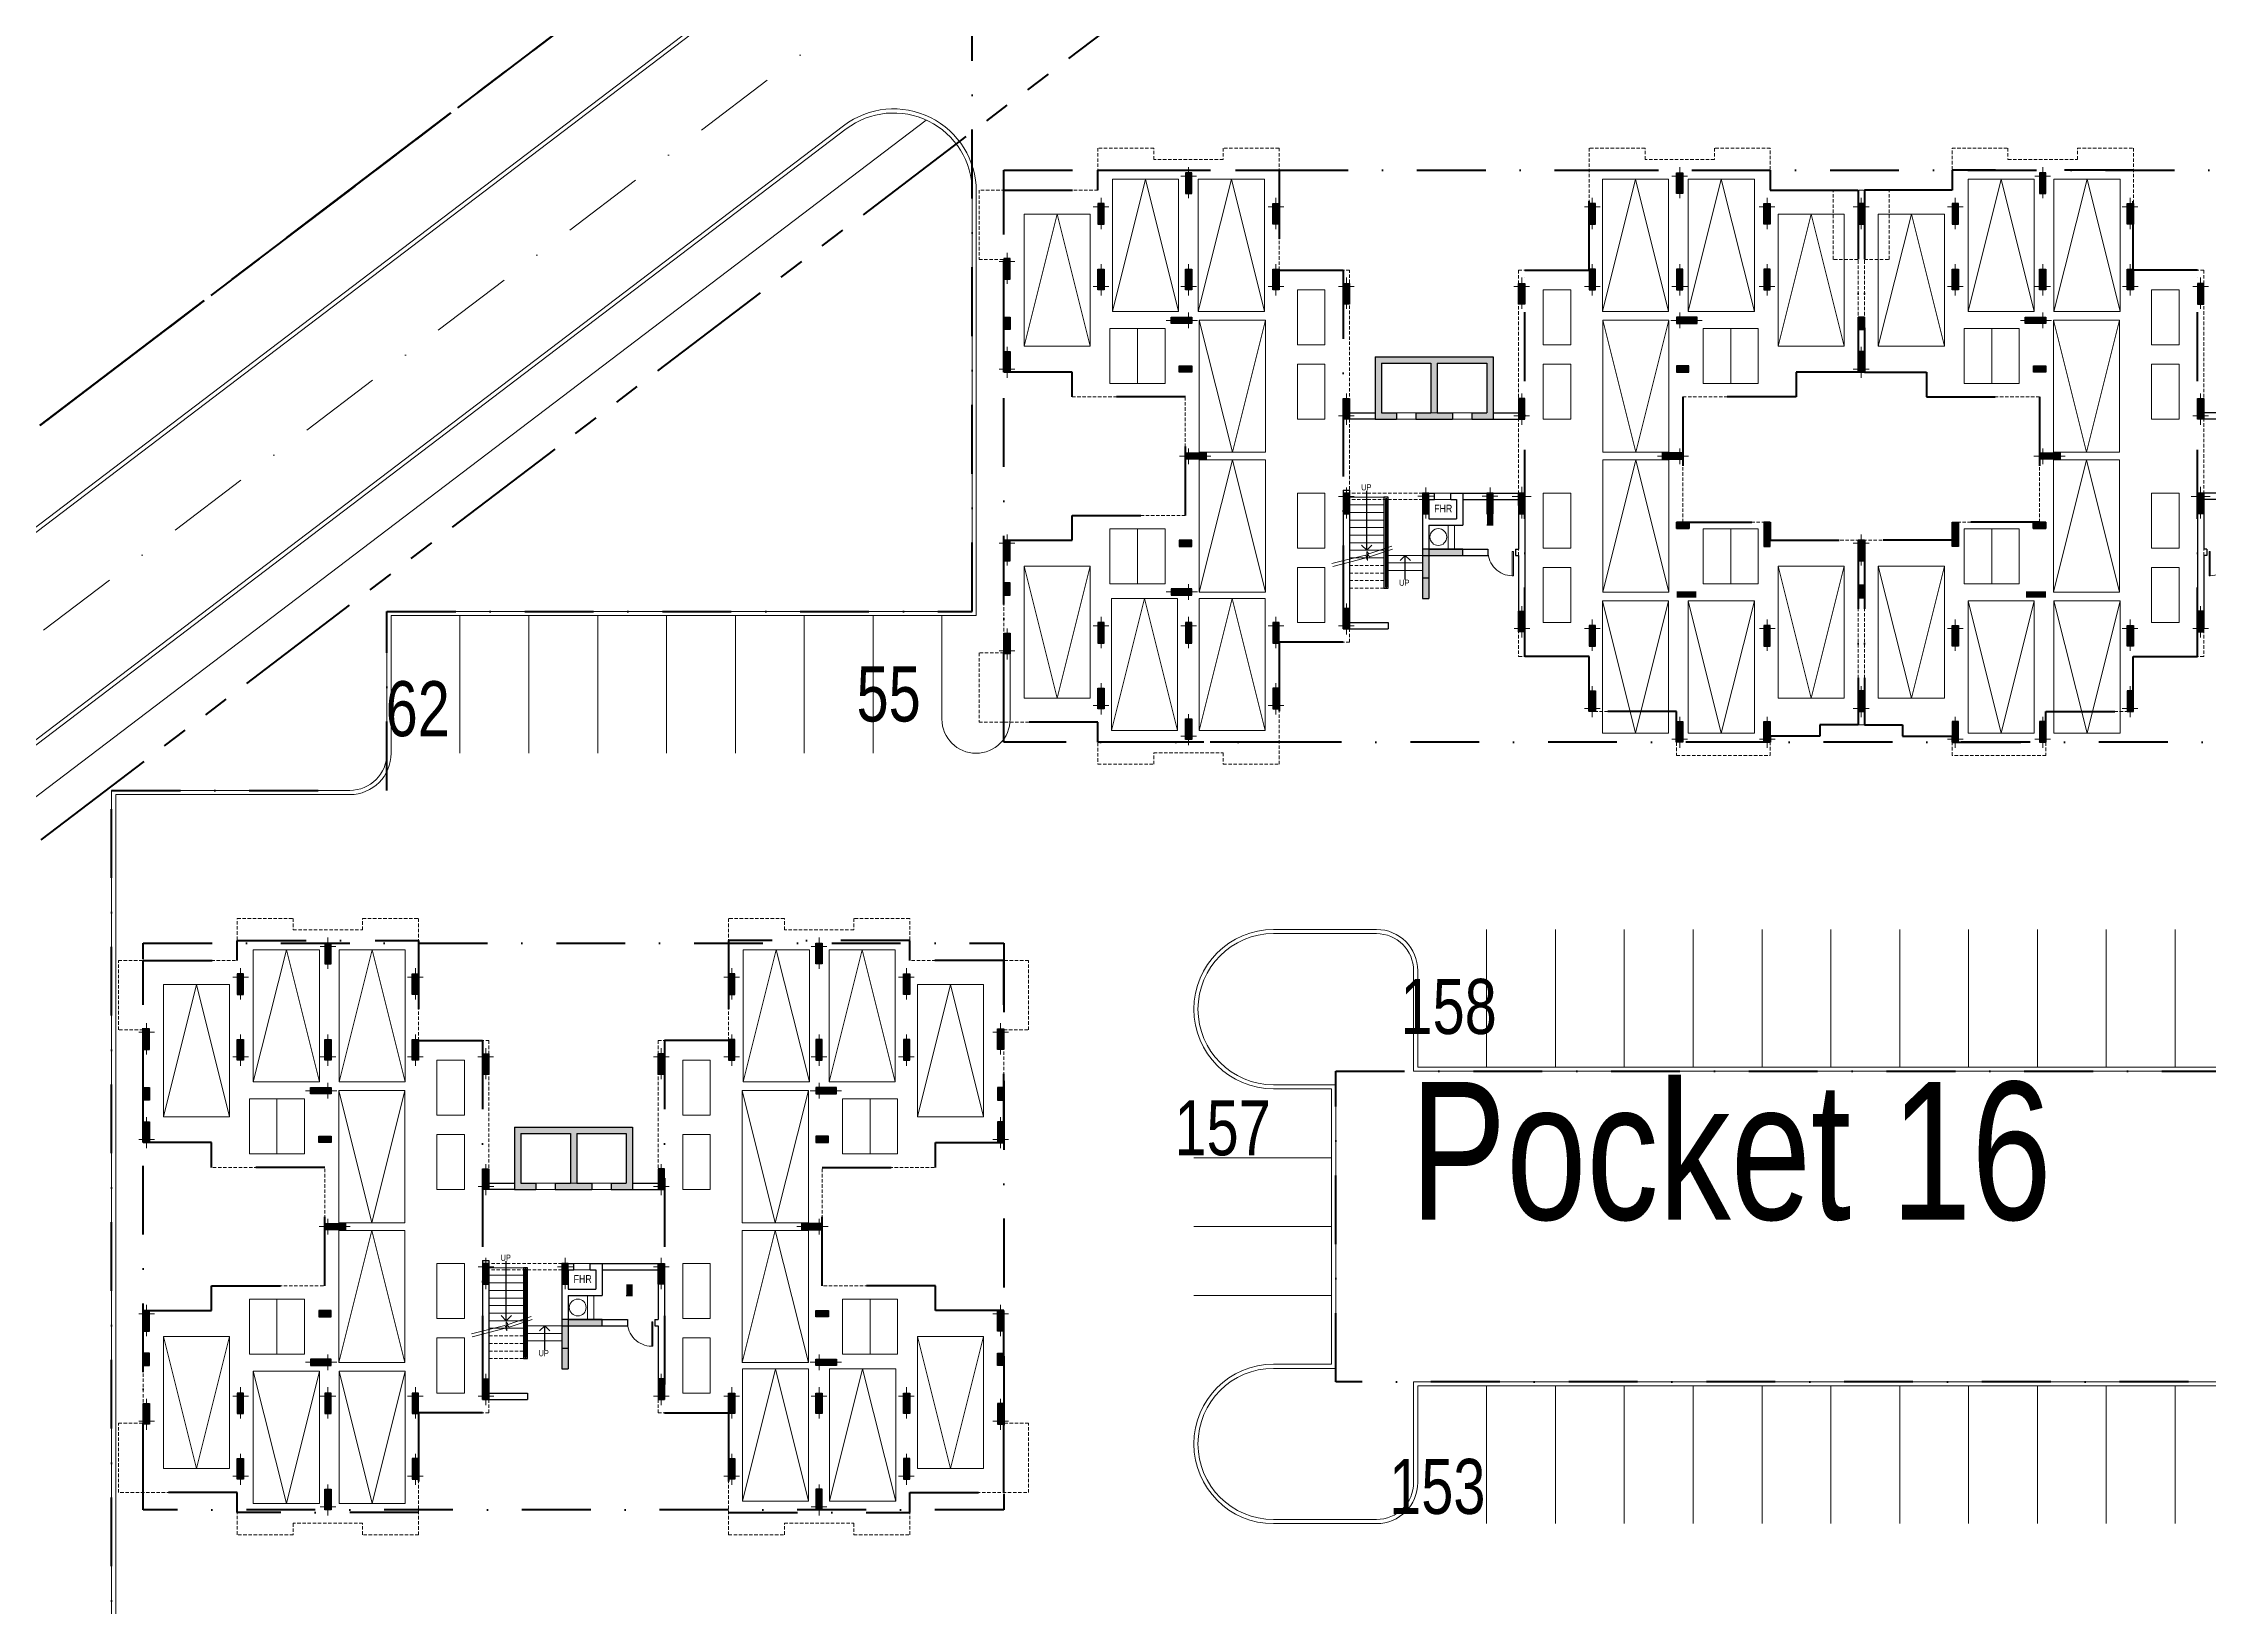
# Model space of a CAD drawing. Header units: inches. Extents: x 5542223 to 12533222, y 497239 to 5189502.
# Drawn here: x 6603708 to 6682330, y 2099751 to 2156532 of the extents above; entities that cross this region are included whole.
import ezdxf

# ---------------------------------------------------------------- set-up
doc = ezdxf.new("R2010")
doc.units = ezdxf.units.IN
doc.header["$MEASUREMENT"] = 0
for name, pattern in [('CENTER2', [1.125, 0.75, -0.125, 0.125, -0.125]), ('DASHDOT', [1, 0.5, -0.25, 0, -0.25]), ('HIDDEN', [0.375, 0.25, -0.125]), ('PHANTOM2', [1.25, 0.625, -0.125, 0.125, -0.125, 0.125, -0.125])]:
    doc.linetypes.add(name, pattern=pattern)
doc.layers.get('0').update_dxf_attribs({"color": 1})
for name, color, linetype, lineweight in [('aa-total', 7, 'Continuous', 30), ('Area_parking', 7, 'DASHDOT', 40), ('C_grid', 7, 'CENTER2', 13), ('col', 7, 'Continuous', 30), ('col-fill', 7, 'Continuous', 9), ('DOOR', 7, 'Continuous', 9), ('hatch', 8, 'Continuous', 9), ('new site profile', 7, 'CENTER2', 60), ('parking', 7, 'Continuous', 13), ('PARKING NO TXT', 7, 'Continuous', 9), ('Parking_Text', 7, 'Continuous', 18), ('PAVEMENT', 7, 'Continuous', 15), ('PROJECTION', 7, 'HIDDEN', 18), ('Road', 7, 'Continuous', 15), ('Road_center', 7, 'DASHDOT', 13), ('Road_CStone', 8, 'Continuous', 15), ('ROW', 7, 'PHANTOM2', 40), ('S_Parkingbays', 7, 'Continuous', 13), ('STAIR', 253, 'Continuous', 5), ('WALL', 7, 'Continuous', 30)]:
    doc.layers.add(name, color=color, linetype=linetype, lineweight=lineweight)
doc.styles.add('NITIN', font='ARIALN.TTF', dxfattribs={"width": 0.75})
doc.styles.add('Parking_txt', font='arial.ttf', dxfattribs={"width": 0.75})

# ---------------------------------------------------------------- blocks, each defined once
blk = doc.blocks.new('col')
at = {"layer": 'col', "linetype": 'Continuous', "ltscale": 10}
blk.add_hatch(color=256, dxfattribs=at).paths.add_polyline_path([(-115, -115), (115, -115), (115, 635), (-115, 635)])
at = {"layer": 'C_grid', "linetype": 'Continuous', "ltscale": 10}
for p, q in [((0, 810), (0, -323)), ((282, 0), (-287, 0))]:
    blk.add_line(p, q, dxfattribs=at)
at = {"layer": 'col', "linetype": 'Continuous', "ltscale": 10}
blk.add_lwpolyline([(-115, -115), (115, -115), (115, 635), (-115, 635)], close=True, dxfattribs=at)
blk = doc.blocks.new('DOOR_LEFT')
at = {"layer": 'DOOR'}
for p, q in [((-0.461, 0), (-0.461, 0.883)), ((-0.422, 0.883), (-0.461, 0.883)), ((-0.422, 0), (-0.422, 0.883)), ((-0.461, 0), (-0.422, 0))]:
    blk.add_line(p, q, dxfattribs=at)
blk.add_arc((-0.422, 0), 0.883, 360, 90, dxfattribs=at)
blk = doc.blocks.new('Res_C')
at = {"layer": 'col', "linetype": 'Continuous', "ltscale": 10}
for points in [[(-15392, 989), (-15622, 989), (-15622, 1439), (-15392, 1439)], [(15392, 1439), (15622, 1439), (15622, 989), (15392, 989)], [(-9252, -556), (-9252, -326), (-8802, -326), (-8802, -556)], [(9252, -556), (9252, -326), (8802, -326), (8802, -556)], [(-8802, -6656), (-8802, -6886), (-9252, -6886), (-9252, -6656)], [(8802, -6656), (8802, -6886), (9252, -6886), (9252, -6656)], [(-15392, -8651), (-15622, -8651), (-15622, -8201), (-15392, -8201)], [(15392, -8201), (15622, -8201), (15622, -8651), (15392, -8651)]]:
    blk.add_hatch(color=256, dxfattribs=at).paths.add_polyline_path(points)
at = {"layer": 'col', "linetype": 'Continuous'}
blk.add_hatch(color=256, dxfattribs=at).paths.add_polyline_path([(-420, -6980), (-420, -7210), (1040, -7210), (1040, -6980)])
at = {"layer": 'col-fill', "ltscale": 5}
h = blk.add_hatch(color=256, dxfattribs=at)
h.paths.add_polyline_path([(2145, -2260), (1365, -2260), (1365, -2030), (1915, -2030), (1915, -230), (115, -230), (115, -2030), (-115, -2030), (-115, -230), (-1915, -230), (-1915, -2030), (-1365, -2030), (-1365, -2260), (-2145, -2260), (-2145, 0), (2145, 0)])
h.paths.add_polyline_path([(665, -2260), (-665, -2260), (-665, -2030), (665, -2030)], flags=17)
blk.add_hatch(color=256, dxfattribs=at).paths.add_polyline_path([(2145, -6105), (1915, -6105), (1915, -5700), (2145, -5700)])
h = blk.add_hatch(color=256, dxfattribs=at)
h.paths.add_polyline_path([(-190, -8776), (-420, -8776), (-420, -8026), (-190, -8026)])
h.paths.add_polyline_path([(-190, -8026), (-420, -8026), (-420, -7210), (-190, -7210)])
at = {"color": 0, "linetype": 'ByBlock', "lineweight": -2}
for p, q in [((-2445, -7026), (-2632, -6839)), ((-2257, -6839), (-2445, -7026)), ((-1047, -7212), (-1234, -7399)), ((-859, -7399), (-1047, -7212))]:
    blk.add_line(p, q, dxfattribs=at)
at = {"ltscale": 10}
blk.add_line((-1047, -8083), (-1047, -7212), dxfattribs=at)
blk.add_lwpolyline([(-2445, -7026), (-2445, -4864)], dxfattribs=at)
for points in [[(-1670, -5101), (-1820, -5101), (-1820, -8401), (-1670, -8401)], [(-1720, -5151), (-1770, -5151), (-1770, -8351), (-1720, -8351)]]:
    blk.add_lwpolyline(points, close=True, dxfattribs=at)
at = {"layer": 'col', "linetype": 'Continuous', "ltscale": 10}
for points in [[(-3070, 2439), (-3070, 2069), (-3300, 2069), (-3300, 2669)], [(-3300, 2669), (-3070, 2669)], [(3070, 2439), (3070, 2069), (3300, 2069), (3300, 2669)], [(3300, 2669), (3070, 2669)]]:
    blk.add_lwpolyline(points, dxfattribs=at)
for points in [[(-15622, 1439), (-15392, 1439), (-15392, 989), (-15622, 989)], [(15622, 1439), (15392, 1439), (15392, 989), (15622, 989)], [(-9252, -326), (-8802, -326), (-8802, -556), (-9252, -556)], [(9252, -326), (8802, -326), (8802, -556), (9252, -556)], [(-9252, -6886), (-8802, -6886), (-8802, -6656), (-9252, -6656)], [(9252, -6886), (8802, -6886), (8802, -6656), (9252, -6656)], [(-15622, -8651), (-15392, -8651), (-15392, -8201), (-15622, -8201)], [(15622, -8651), (15392, -8651), (15392, -8201), (15622, -8201)]]:
    blk.add_lwpolyline(points, close=True, dxfattribs=at)
at = {"layer": 'col'}
blk.add_lwpolyline([(-420, -7210), (1040, -7210), (1040, -6980), (-420, -6980)], close=True, dxfattribs=at)
at = {"layer": 'hatch', "ltscale": 10}
for p, q in [((-1365, -2030), (1365, -2030)), ((-1365, -2260), (1365, -2260)), ((10, -4950), (610, -4950)), ((10, -5180), (610, -5180)), ((510, -6110), (510, -6980)), ((740, -6110), (740, -6980))]:
    blk.add_line(p, q, dxfattribs=at)
at = {"layer": 'PROJECTION', "ltscale": 500}
for p, q in [((-420, -4950), (-3070, -4950)), ((-420, -5180), (-3070, -5180)), ((-1820, -7576), (-3070, -7576)), ((-1820, -7851), (-3070, -7851)), ((-1820, -8126), (-3070, -8126)), ((-1820, -8401), (-3070, -8401))]:
    blk.add_line(p, q, dxfattribs=at)
for points in [[(-3070, -9881), (-3070, -10366), (-5627, -10366), (-5627, -14796), (-7657, -14796), (-7657, -14381), (-10178, -14381), (-10178, -14796), (-12207, -14796), (-12207, -13266), (-16522, -13266), (-16522, -10751), (-15622, -10751), (-15622, -6656), (-13142, -6656), (-13142, -5756), (-9032, -5756), (-9032, -1456), (-13142, -1456), (-13142, -556), (-15622, -556), (-15622, 3539), (-16522, 3539), (-16522, 6054), (-12207, 6054), (-12207, 7584), (-10178, 7584), (-10178, 7169), (-7657, 7169), (-7657, 7584), (-5627, 7584), (-5627, 3154), (-3070, 3154), (-3070, -2036)], [(3070, -9881), (3070, -10366), (5627, -10366), (5627, -14796), (7657, -14796), (7657, -14381), (10177, -14381), (10177, -14796), (12207, -14796), (12207, -13266), (16522, -13266), (16522, -10751), (15622, -10751), (15622, -6656), (13142, -6656), (13142, -5756), (9032, -5756), (9032, -1456), (13142, -1456), (13142, -556), (15622, -556), (15622, 3539), (16522, 3539), (16522, 6054), (12207, 6054), (12207, 7584), (10177, 7584), (10177, 7169), (7657, 7169), (7657, 7584), (5627, 7584), (5627, 3154), (3070, 3154), (3070, -2036)]]:
    blk.add_lwpolyline(points, dxfattribs=at)
at = {"layer": 'PROJECTION', "linetype": 'Continuous'}
blk.add_circle((153, -6543), 306, dxfattribs=at)
at = {"layer": 'STAIR'}
for p, q in [((-1820, -5101), (-3070, -5101)), ((-1820, -5376), (-3070, -5376)), ((-1820, -5651), (-3070, -5651)), ((-1820, -5926), (-3070, -5926)), ((-1820, -6201), (-3070, -6201)), ((-1820, -6476), (-3070, -6476)), ((-1820, -6751), (-3070, -6751)), ((-1820, -7026), (-3070, -7026)), ((-1820, -7301), (-3070, -7301)), ((-420, -7210), (-1670, -7210)), ((-420, -7485), (-1670, -7485)), ((-420, -7760), (-1670, -7760))]:
    blk.add_line(p, q, dxfattribs=at)
for points in [[(-3709, -7507), (-2493, -7196), (-2444, -7293), (-2444, -7068), (-2368, -7158), (-1534, -6876)], [(-3682, -7609), (-2466, -7298), (-2416, -7395), (-2416, -7170), (-2341, -7260), (-1507, -6979)]]:
    blk.add_lwpolyline(points, dxfattribs=at)
at = {"layer": 'WALL'}
for p, q in [((-2145, 0), (-2145, -2260)), ((-2145, 0), (2145, 0)), ((2145, 0), (2145, -2260)), ((-1915, -230), (-1915, -2030)), ((-1915, -230), (-115, -230)), ((-115, -230), (-115, -2030)), ((115, -230), (115, -2030)), ((115, -230), (1915, -230)), ((1915, -230), (1915, -2030)), ((-2145, -2260), (-1365, -2260)), ((-1915, -2030), (-1365, -2030)), ((-1365, -2030), (-1365, -2260)), ((-665, -2030), (-665, -2260)), ((-665, -2030), (-115, -2030)), ((-665, -2260), (665, -2260)), ((115, -2030), (665, -2030)), ((665, -2030), (665, -2260)), ((1365, -2030), (1365, -2260)), ((1365, -2030), (1915, -2030)), ((1365, -2260), (2145, -2260)), ((-420, -4950), (-420, -8776)), ((-420, -4950), (10, -4950)), ((-190, -5180), (-190, -5880)), ((-190, -5180), (10, -5180)), ((10, -5180), (10, -4950)), ((610, -5180), (610, -4950)), ((610, -4950), (1040, -4950)), ((610, -5180), (810, -5180)), ((810, -5180), (810, -5880)), ((1040, -4950), (1040, -6110)), ((1040, -4950), (2145, -4950)), ((-190, -5880), (810, -5880)), ((-190, -6110), (1040, -6110)), ((-190, -6110), (-190, -8776)), ((1915, -6105), (2145, -6105)), ((-190, -6980), (1955, -6980)), ((2955, -6980), (3070, -6980)), ((-420, -7210), (1955, -7210)), ((2955, -7210), (3070, -7210)), ((-420, -8026), (-190, -8026)), ((-420, -8776), (-190, -8776)), ((-3300, -9881), (-1670, -9881)), ((-3070, -9651), (-1670, -9651)), ((-1670, -9651), (-1670, -9881))]:
    blk.add_line(p, q, dxfattribs=at)
at = {"layer": 'WALL', "ltscale": 10}
for p, q in [((-3300, -2030), (-2145, -2030)), ((-3300, -2260), (-3300, -2030)), ((-2145, -2260), (-3300, -2260)), ((2145, -2030), (3070, -2030)), ((2145, -2260), (3070, -2260)), ((3070, -2030), (3070, -2260)), ((-3300, -4836), (-3070, -4836)), ((-3300, -4836), (-3300, -9881)), ((-3070, -4836), (-3070, -9651)), ((1040, -5180), (3070, -5180)), ((2145, -4950), (3300, -4950)), ((3070, -5180), (3070, -6980)), ((3300, -4950), (3300, -9881)), ((1955, -6980), (1955, -7210)), ((2955, -6980), (2955, -7210)), ((3070, -7210), (3070, -9881)), ((-3300, -9881), (-3070, -9881)), ((3300, -9881), (3070, -9881))]:
    blk.add_line(p, q, dxfattribs=at)
at = {"layer": 'aa-total', "linetype": 'Continuous', "ltscale": 10, "rotation": 180}
blk.add_blockref('col', (-305, -5065), dxfattribs=at)
at = {"layer": 'col', "linetype": 'Continuous'}
for p, rotation in [((-8917, 6569), 180), ((-12092, 5454), 180), ((5743, 5454), 180), ((-15507, 3459), 180), ((8917, 1324), 270), ((8917, -3606), 90), ((-3185, -5066), 180), ((-15507, -6771), 180), ((-8917, -8536), 90), ((-12092, -9766), 180), ((-8917, -9766), 180), ((-5742, -9766), 180)]:
    blk.add_blockref('col', p, dxfattribs=dict(at, rotation=rotation))
at = {"layer": 'col', "linetype": 'Continuous', "xscale": -1}
for p, rotation in [((8917, 6569), 180), ((-5743, 5454), 180), ((12092, 5454), 180), ((15507, 3459), 180), ((-3185, 2554), 180), ((3185, 2554), 180), ((-8917, 1324), 90), ((-8917, -3606), 270), ((3185, -5066), 180), ((15507, -6771), 180), ((8917, -8536), 270), ((5742, -9766), 180), ((8917, -9766), 180), ((12092, -9766), 180)]:
    blk.add_blockref('col', p, dxfattribs=dict(at, rotation=rotation))
for p in [(-12092, 2554), (-8917, 2554), (-5742, 2554), (-15507, -441), (-3185, -2146), (-3185, -9766), (-15507, -10671), (-12092, -12666), (5743, -12666), (-8917, -13781)]:
    blk.add_blockref('col', p, dxfattribs=at)
at = {"layer": 'col', "linetype": 'Continuous'}
for p in [(5742, 2554), (8917, 2554), (12092, 2554), (15507, -441), (3185, -2146), (3185, -9766), (15507, -10671), (-5743, -12666), (12092, -12666), (8917, -13781)]:
    blk.add_blockref('col', p, dxfattribs=at)
at = {"layer": 'DOOR', "xscale": 999.9999999403954, "yscale": 999.9999999417923, "zscale": 999.9999999417923, "rotation": 180}
blk.add_blockref('DOOR_LEFT', (2416, -7066), dxfattribs=at)
at = {"style": 'NITIN'}
for p in [(-2647, -4850), (-1271, -8314)]:
    blk.add_text('UP', height=225, dxfattribs=at).set_placement(p)
at = {"layer": 'STAIR', "lineweight": 60, "style": 'NITIN'}
blk.add_text('FHR', height=280, dxfattribs=at).set_placement((2, -5650))
blk = doc.blocks.new('COL-SH')
at = {"layer": 'col-fill', "ltscale": 10}
blk.add_hatch(color=256, dxfattribs=at).paths.add_polyline_path([(0, -450), (230, -450), (230, 0), (0, 0)])
at = {"layer": 'col', "ltscale": 10}
blk.add_lwpolyline([(230, 0), (0, 0), (0, -450), (230, -450)], close=True, dxfattribs=at)
at = {"layer": 'col-fill', "ltscale": 10}
for p, q in [((115, -632), (115, 230)), ((460, -115), (-230, -115))]:
    blk.add_line(p, q, dxfattribs=at)
blk = doc.blocks.new('Res_D')
at = {"layer": 'col', "linetype": 'Continuous', "ltscale": 10}
for points in [[(-15392, 989), (-15623, 989), (-15623, 1439), (-15392, 1439)], [(15392, 989), (15622, 989), (15622, 1439), (15392, 1439)], [(15622, 989), (15392, 989), (15392, 1439), (15622, 1439)], [(-9252, -556), (-9252, -326), (-8802, -326), (-8802, -556)], [(9252, -556), (9252, -326), (8802, -326), (8802, -556)], [(9262, -6236), (9262, -6006), (8802, -6006), (8802, -6236)], [(9262, -6006), (8802, -6006), (8802, -6236), (9262, -6236)], [(12207, -6006), (11977, -6006), (11977, -6886), (12207, -6886)], [(-8802, -6656), (-8802, -6886), (-9252, -6886), (-9252, -6656)], [(-15392, -8651), (-15623, -8651), (-15623, -8201), (-15392, -8201)], [(15622, -8293), (15392, -8293), (15392, -8753), (15622, -8753)], [(15392, -8293), (15392, -8753), (15622, -8753), (15622, -8293)], [(15392, -8293), (15622, -8293), (15622, -8753), (15392, -8753)], [(15622, -8293), (15622, -8753), (15392, -8753), (15392, -8293)]]:
    blk.add_hatch(color=256, dxfattribs=at).paths.add_polyline_path(points)
at = {"layer": 'col', "linetype": 'Continuous'}
blk.add_hatch(color=256, dxfattribs=at).paths.add_polyline_path([(-420, -6980), (-420, -7210), (1040, -7210), (1040, -6980)])
at = {"layer": 'col', "ltscale": 10}
blk.add_hatch(color=256, dxfattribs=at).paths.add_polyline_path([(8802, -8521), (8802, -8751), (9519, -8751), (9519, -8521)])
at = {"layer": 'col-fill', "ltscale": 5}
h = blk.add_hatch(color=256, dxfattribs=at)
h.paths.add_polyline_path([(2145, -2260), (1365, -2260), (1365, -2030), (1915, -2030), (1915, -230), (115, -230), (115, -2030), (-115, -2030), (-115, -230), (-1915, -230), (-1915, -2030), (-1365, -2030), (-1365, -2260), (-2145, -2260), (-2145, 0), (2145, 0)])
h.paths.add_polyline_path([(665, -2260), (-665, -2260), (-665, -2030), (665, -2030)], flags=17)
blk.add_hatch(color=256, dxfattribs=at).paths.add_polyline_path([(2145, -6105), (1915, -6105), (1915, -5700), (2145, -5700)])
h = blk.add_hatch(color=256, dxfattribs=at)
h.paths.add_polyline_path([(-190, -8776), (-420, -8776), (-420, -8026), (-190, -8026)])
h.paths.add_polyline_path([(-190, -8026), (-420, -8026), (-420, -7210), (-190, -7210)])
at = {"color": 0, "linetype": 'ByBlock', "lineweight": -2}
for p, q in [((-2445, -7026), (-2632, -6839)), ((-2257, -6839), (-2445, -7026)), ((-1047, -7212), (-1234, -7399)), ((-859, -7399), (-1047, -7212))]:
    blk.add_line(p, q, dxfattribs=at)
at = {"ltscale": 10}
blk.add_line((-1047, -8083), (-1047, -7212), dxfattribs=at)
blk.add_lwpolyline([(-2445, -7026), (-2445, -4864)], dxfattribs=at)
for points in [[(-1670, -5101), (-1820, -5101), (-1820, -8401), (-1670, -8401)], [(-1720, -5151), (-1770, -5151), (-1770, -8351), (-1720, -8351)]]:
    blk.add_lwpolyline(points, close=True, dxfattribs=at)
at = {"layer": 'col', "linetype": 'Continuous', "ltscale": 10}
for points in [[(-3070, 2439), (-3070, 2069), (-3300, 2069), (-3300, 2669)], [(-3300, 2669), (-3070, 2669)]]:
    blk.add_lwpolyline(points, dxfattribs=at)
for points in [[(-15623, 1439), (-15392, 1439), (-15392, 989), (-15623, 989)], [(15622, 1439), (15392, 1439), (15392, 989), (15622, 989)], [(15392, 1439), (15622, 1439), (15622, 989), (15392, 989)], [(-9252, -326), (-8802, -326), (-8802, -556), (-9252, -556)], [(9252, -326), (8802, -326), (8802, -556), (9252, -556)], [(8802, -6006), (8802, -6236), (9262, -6236), (9262, -6006)], [(8802, -6236), (8802, -6006), (9262, -6006), (9262, -6236)], [(12207, -6006), (11977, -6006), (11977, -6886), (12207, -6886)], [(-9252, -6886), (-8802, -6886), (-8802, -6656), (-9252, -6656)], [(-15623, -8651), (-15392, -8651), (-15392, -8201), (-15623, -8201)], [(15392, -8753), (15622, -8753), (15622, -8293), (15392, -8293)], [(15622, -8753), (15392, -8753), (15392, -8293), (15622, -8293)], [(15622, -8753), (15392, -8753), (15392, -8293), (15622, -8293)], [(15392, -8753), (15622, -8753), (15622, -8293), (15392, -8293)]]:
    blk.add_lwpolyline(points, close=True, dxfattribs=at)
at = {"layer": 'col'}
blk.add_lwpolyline([(-420, -7210), (1040, -7210), (1040, -6980), (-420, -6980)], close=True, dxfattribs=at)
at = {"layer": 'hatch', "ltscale": 10}
for p, q in [((-1365, -2030), (1365, -2030)), ((-1365, -2260), (1365, -2260)), ((10, -4950), (610, -4950)), ((10, -5180), (610, -5180)), ((510, -6110), (510, -6980)), ((740, -6110), (740, -6980))]:
    blk.add_line(p, q, dxfattribs=at)
at = {"layer": 'PROJECTION', "ltscale": 500}
for p, q in [((-420, -4950), (-3070, -4950)), ((-420, -5180), (-3070, -5180)), ((-1820, -7576), (-3070, -7576)), ((-1820, -7851), (-3070, -7851)), ((-1820, -8126), (-3070, -8126)), ((-1820, -8401), (-3070, -8401))]:
    blk.add_line(p, q, dxfattribs=at)
for points in [[(-3070, 3154), (-5628, 3154), (-5628, 7584), (-7658, 7584), (-7658, 7169), (-10178, 7169), (-10178, 7584), (-12208, 7584), (-12208, 6054), (-16523, 6054), (-16523, 3539), (-15623, 3539), (-15623, -556), (-13143, -556), (-13143, -1456), (-9033, -1456), (-9033, -3606), (-9033, -5756), (-13143, -5756), (-13143, -6656), (-15623, -6656), (-15623, -10751), (-16523, -10751), (-16523, -13266), (-12208, -13266), (-12208, -14796), (-10178, -14796), (-10178, -14381), (-7658, -14381), (-7658, -14796), (-5628, -14796), (-5628, -10366), (-3070, -10366), (-3070, -9881)], [(15622, 3539), (16523, 3539), (16523, 6054), (12207, 6054), (12207, 7584), (10178, 7584), (10178, 7169), (7658, 7169), (7658, 7584), (5627, 7584), (5627, 3154), (3070, 3154), (3070, -2036), (3070, -10880), (5627, -10880), (5627, -12880), (8802, -12880), (8802, -14480), (12207, -14480), (12207, -13780), (14007, -13780), (14007, -13365), (15622, -13365), (15622, -6655), (12207, -6655), (12207, -6005), (9032, -6005), (9032, -3606), (9032, -1456), (13143, -1456), (13143, -556), (15622, -556)]]:
    blk.add_lwpolyline(points, close=True, dxfattribs=at)
at = {"layer": 'PROJECTION', "linetype": 'Continuous'}
blk.add_circle((153, -6543), 306, dxfattribs=at)
at = {"layer": 'STAIR'}
for p, q in [((-1820, -5101), (-3070, -5101)), ((-1820, -5376), (-3070, -5376)), ((-1820, -5651), (-3070, -5651)), ((-1820, -5926), (-3070, -5926)), ((-1820, -6201), (-3070, -6201)), ((-1820, -6476), (-3070, -6476)), ((-1820, -6751), (-3070, -6751)), ((-1820, -7026), (-3070, -7026)), ((-1820, -7301), (-3070, -7301)), ((-420, -7210), (-1670, -7210)), ((-420, -7485), (-1670, -7485)), ((-420, -7760), (-1670, -7760))]:
    blk.add_line(p, q, dxfattribs=at)
for points in [[(-3709, -7507), (-2493, -7196), (-2444, -7293), (-2444, -7068), (-2368, -7158), (-1534, -6876)], [(-3682, -7609), (-2466, -7298), (-2416, -7395), (-2416, -7170), (-2341, -7260), (-1507, -6979)]]:
    blk.add_lwpolyline(points, dxfattribs=at)
at = {"layer": 'WALL'}
for p, q in [((-2145, 0), (-2145, -2260)), ((-2145, 0), (2145, 0)), ((2145, 0), (2145, -2260)), ((-1915, -230), (-1915, -2030)), ((-1915, -230), (-115, -230)), ((-115, -230), (-115, -2030)), ((115, -230), (115, -2030)), ((115, -230), (1915, -230)), ((1915, -230), (1915, -2030)), ((-2145, -2260), (-1365, -2260)), ((-1915, -2030), (-1365, -2030)), ((-1365, -2030), (-1365, -2260)), ((-665, -2030), (-665, -2260)), ((-665, -2030), (-115, -2030)), ((-665, -2260), (665, -2260)), ((115, -2030), (665, -2030)), ((665, -2030), (665, -2260)), ((1365, -2030), (1365, -2260)), ((1365, -2030), (1915, -2030)), ((1365, -2260), (2145, -2260)), ((-420, -4950), (-420, -8776)), ((-420, -4950), (10, -4950)), ((-190, -5180), (-190, -5880)), ((-190, -5180), (10, -5180)), ((10, -5180), (10, -4950)), ((610, -5180), (610, -4950)), ((610, -4950), (1040, -4950)), ((610, -5180), (810, -5180)), ((810, -5180), (810, -5880)), ((1040, -4950), (1040, -6110)), ((1040, -4950), (2145, -4950)), ((-190, -5880), (810, -5880)), ((-190, -6110), (1040, -6110)), ((-190, -6110), (-190, -8776)), ((1915, -6105), (2145, -6105)), ((-190, -6980), (1955, -6980)), ((2955, -6980), (3070, -6980)), ((-420, -7210), (1955, -7210)), ((2955, -7210), (3070, -7210)), ((-420, -8026), (-190, -8026)), ((-420, -8776), (-190, -8776)), ((-3300, -9881), (-1670, -9881)), ((-3070, -9651), (-1670, -9651)), ((-1670, -9651), (-1670, -9881))]:
    blk.add_line(p, q, dxfattribs=at)
at = {"layer": 'WALL', "ltscale": 10}
for p, q in [((-3300, -2030), (-2145, -2030)), ((-3300, -2260), (-3300, -2030)), ((-2145, -2260), (-3300, -2260)), ((2145, -2030), (3070, -2030)), ((2145, -2260), (3070, -2260)), ((-3300, -4836), (-3070, -4836)), ((-3300, -4836), (-3300, -9881)), ((-3070, -4836), (-3070, -9651)), ((1040, -5180), (3070, -5180)), ((2145, -4950), (3300, -4950)), ((3070, -5180), (3070, -6980)), ((3300, -4950), (3300, -9881)), ((1955, -6980), (1955, -7210)), ((2955, -6980), (2955, -7210)), ((3070, -7210), (3070, -9881)), ((-3300, -9881), (-3070, -9881)), ((3300, -9881), (3070, -9881))]:
    blk.add_line(p, q, dxfattribs=at)
at = {"layer": 'aa-total', "linetype": 'Continuous', "ltscale": 10}
for p, rotation in [((8917, -3606), 90), ((-305, -5065), 180), ((2030, -5065), 180), ((3185, -5066), 180), ((15507, -6771), 180), ((5742, -9866), 180), ((12092, -9866), 180)]:
    blk.add_blockref('col', p, dxfattribs=dict(at, rotation=rotation))
at = {"layer": 'aa-total', "linetype": 'Continuous', "ltscale": 10, "xscale": -1, "rotation": 180}
blk.add_blockref('col', (15507, -6771), dxfattribs=at)
at = {"layer": 'aa-total', "linetype": 'Continuous', "ltscale": 10, "xscale": -1}
for p in [(3185, -9866), (5742, -12766), (15507, -12766), (8917, -13881), (12092, -13881)]:
    blk.add_blockref('col', p, dxfattribs=at)
at = {"layer": 'col', "linetype": 'Continuous'}
for p, rotation in [((-8917, 6569), 180), ((-12092, 5454), 180), ((5742, 5454), 180), ((15507, 5454), 180), ((-15507, 3459), 180), ((8917, 1324), 270), ((-3185, -5066), 180), ((-15507, -6771), 180), ((-8917, -8536), 90), ((-12092, -9766), 180), ((-8917, -9766), 180), ((-5742, -9766), 180)]:
    blk.add_blockref('col', p, dxfattribs=dict(at, rotation=rotation))
at = {"layer": 'col', "linetype": 'Continuous', "xscale": -1}
for p, rotation in [((8917, 6569), 180), ((-5743, 5454), 180), ((12092, 5454), 180), ((15507, 5454), 180), ((-3185, 2554), 180), ((3185, 2554), 180), ((-8917, 1324), 90), ((-8917, -3606), 270)]:
    blk.add_blockref('col', p, dxfattribs=dict(at, rotation=rotation))
for p in [(-12092, 2554), (-8917, 2554), (-5742, 2554), (-15507, -441), (15507, -441), (-3185, -2146), (-3185, -9766), (-15507, -10671), (-12092, -12666), (-8917, -13781)]:
    blk.add_blockref('col', p, dxfattribs=at)
at = {"layer": 'col', "linetype": 'Continuous'}
for p in [(5742, 2554), (8917, 2554), (12092, 2554), (15507, -441), (3185, -2146), (-5743, -12666)]:
    blk.add_blockref('col', p, dxfattribs=at)
at = {"layer": 'col', "xscale": -1}
blk.add_blockref('COL-SH', (3300, -4951), dxfattribs=at)
at = {"layer": 'DOOR', "xscale": 999.9999999403954, "yscale": 999.9999999417923, "zscale": 999.9999999417923, "rotation": 180}
blk.add_blockref('DOOR_LEFT', (2416, -7066), dxfattribs=at)
at = {"style": 'NITIN'}
for p in [(-2647, -4850), (-1271, -8314)]:
    blk.add_text('UP', height=225, dxfattribs=at).set_placement(p)
at = {"layer": 'STAIR', "lineweight": 60, "style": 'NITIN'}
blk.add_text('FHR', height=280, dxfattribs=at).set_placement((2, -5650))
blk = doc.blocks.new('A$C54637D1A')
at = {"layer": 'parking', "linetype": 'Continuous', "ltscale": 10}
for p, q in [((2400, 4800), (0, 4800)), ((0, 4800), (0, 0)), ((2400, 0), (2400, 4800)), ((2400, 0), (0, 0))]:
    blk.add_line(p, q, dxfattribs=at)
blk.add_lwpolyline([(0, 0), (1200, 4800), (2400, 0)], dxfattribs=at)

msp = doc.modelspace()

# ---------------------------------------------------------------- linework, layer by layer
msp.add_circle((6864263.374, 1819279.277), 1322040.52)
at = {"layer": 'Area_parking', "ltscale": 5000}
for p, q in [((6637432.133, 2135897.199), (6637432.133, 2158877.199)), ((6638582.133, 2151927.199), (6700844.133, 2151927.199)), ((6638582.133, 2131147.199), (6638582.133, 2151927.199)), ((6641998.133, 2151927.199), (6648578.133, 2151927.199)), ((6641998.133, 2151197.199), (6641998.133, 2151927.199)), ((6648578.133, 2151927.199), (6648578.133, 2148297.199)), ((6659833.133, 2148297.199), (6659833.133, 2151927.199)), ((6659833.133, 2151927.199), (6666413.133, 2151927.199)), ((6666413.133, 2151927.199), (6666413.133, 2151197.199)), ((6673013.133, 2151927.199), (6673013.133, 2151197.199)), ((6679593.133, 2151927.199), (6673013.133, 2151927.199)), ((6679593.133, 2148297.199), (6679593.133, 2151927.199)), ((6638582.133, 2151197.199), (6641998.133, 2151197.199)), ((6638582.133, 2144587.199), (6638582.133, 2151197.199)), ((6666413.133, 2151197.199), (6668698.133, 2151197.123)), ((6668698.133, 2151197.123), (6669598.133, 2151197.123)), ((6669598.133, 2151197.123), (6669598.133, 2144587.199)), ((6669828.133, 2151197.123), (6669828.133, 2144587.199)), ((6670728.133, 2151197.123), (6669828.133, 2151197.123)), ((6673013.133, 2151197.199), (6670728.133, 2151197.123)), ((6648578.133, 2148297.199), (6650905.633, 2148297.199)), ((6650905.633, 2148297.199), (6650905.633, 2134777.199)), ((6657505.633, 2134263.154), (6657505.633, 2148297.199)), ((6657505.633, 2148297.199), (6659833.133, 2148297.199)), ((6681920.633, 2148297.199), (6679593.133, 2148297.199)), ((6681920.633, 2134263.154), (6681920.633, 2148297.199)), ((6641063.133, 2144587.199), (6638582.133, 2144587.199)), ((6641063.133, 2143687.199), (6641063.133, 2144587.199)), ((6667348.133, 2144587.199), (6667348.133, 2143687.199)), ((6669598.133, 2144587.199), (6667348.133, 2144587.199)), ((6669828.133, 2144587.199), (6672078.133, 2144587.199)), ((6672078.133, 2144587.199), (6672078.133, 2143687.199)), ((6645173.133, 2143687.199), (6641063.133, 2143687.199)), ((6645173.133, 2139387.199), (6645173.133, 2143687.199)), ((6663238.133, 2143687.199), (6663238.133, 2139138.154)), ((6667348.133, 2143687.199), (6663238.133, 2143687.199)), ((6672078.133, 2143687.199), (6676188.133, 2143687.199)), ((6676188.133, 2143687.199), (6676188.133, 2139138.154)), ((6641063.133, 2138487.199), (6641063.133, 2139387.199)), ((6641063.133, 2139387.199), (6645173.133, 2139387.199)), ((6663238.133, 2139138.154), (6666413.133, 2139137.199)), ((6666413.133, 2139137.199), (6666413.133, 2138488.154)), ((6676188.133, 2139138.154), (6673013.133, 2139137.199)), ((6673013.133, 2139137.199), (6673013.133, 2138488.154)), ((6638582.133, 2131877.26), (6638582.133, 2138487.199)), ((6638582.133, 2138487.199), (6641063.133, 2138487.199)), ((6666413.133, 2138488.154), (6669598.133, 2138487.199)), ((6669598.133, 2138487.199), (6669598.133, 2131778.154)), ((6673013.133, 2138488.154), (6669828.133, 2138487.199)), ((6669828.133, 2138487.199), (6669828.133, 2131778.154)), ((6616186.133, 2135897.199), (6637432.133, 2135897.199)), ((6616186.133, 2129397.199), (6616186.133, 2135897.199)), ((6648578.133, 2134777.199), (6648578.133, 2131147.199)), ((6650905.633, 2134777.199), (6648578.133, 2134777.199)), ((6659833.133, 2134263.154), (6657505.633, 2134263.154)), ((6659833.133, 2132262.199), (6659833.133, 2134263.154)), ((6679593.133, 2134263.154), (6681920.633, 2134263.154)), ((6679593.133, 2132262.199), (6679593.133, 2134263.154)), ((6663007.37, 2132263.154), (6659833.133, 2132262.199)), ((6663008.133, 2131146.976), (6663007.37, 2132263.154)), ((6676418.133, 2131146.976), (6676418.896, 2132263.154)), ((6676418.896, 2132263.154), (6679593.133, 2132262.199)), ((6641998.146, 2131877.199), (6638582.133, 2131877.26)), ((6641998.133, 2131147.199), (6641998.146, 2131877.199)), ((6668213.133, 2131778.155), (6668213.133, 2131363.154)), ((6669598.133, 2131778.154), (6668213.133, 2131778.155)), ((6669828.133, 2131778.154), (6671213.133, 2131778.155)), ((6671213.133, 2131778.155), (6671213.133, 2131363.154)), ((6700844.133, 2131147.199), (6638582.133, 2131147.199)), ((6648578.133, 2131147.199), (6641998.133, 2131147.199)), ((6666413.133, 2131147.199), (6663008.133, 2131146.976)), ((6666413.133, 2131363.154), (6666413.133, 2131147.199)), ((6668213.133, 2131363.154), (6666413.133, 2131363.154)), ((6671213.133, 2131363.154), (6673013.133, 2131363.154)), ((6673013.133, 2131363.154), (6673013.133, 2131147.199)), ((6673013.133, 2131147.199), (6676418.133, 2131146.976)), ((6606186.133, 2129397.199), (6616186.133, 2129397.199)), ((6606186.133, 2091217.199), (6606186.133, 2129397.199)), ((6607336.133, 2123847.199), (6638582.133, 2123847.199)), ((6607336.133, 2103267.199), (6607336.133, 2123847.199)), ((6610751.633, 2123947.199), (6617331.633, 2123947.199)), ((6610751.633, 2123217.199), (6610751.633, 2123947.199)), ((6617331.633, 2123947.199), (6617331.633, 2120317.199)), ((6628586.633, 2123947.199), (6628586.633, 2120317.199)), ((6635166.633, 2123947.199), (6628586.633, 2123947.199)), ((6635166.633, 2123217.199), (6635166.633, 2123947.199)), ((6638582.133, 2123847.199), (6638582.133, 2103267.199)), ((6607335.633, 2123217.199), (6610751.633, 2123217.199)), ((6607335.633, 2116607.199), (6607335.633, 2123217.199)), ((6638582.633, 2123217.199), (6635166.633, 2123217.199)), ((6638582.633, 2116607.199), (6638582.633, 2123217.199)), ((6617331.633, 2120317.199), (6619659.133, 2120317.199)), ((6619659.133, 2120317.199), (6619659.133, 2106797.199)), ((6626259.133, 2120317.199), (6626259.133, 2106797.199)), ((6628586.633, 2120317.199), (6626259.133, 2120317.199)), ((6650631.633, 2107917.199), (6650631.633, 2119197.199)), ((6650631.633, 2119197.199), (6696593.133, 2119197.199)), ((6609816.633, 2116607.199), (6607335.633, 2116607.199)), ((6609816.633, 2115707.199), (6609816.633, 2116607.199)), ((6636101.633, 2115707.199), (6636101.633, 2116607.199)), ((6636101.633, 2116607.199), (6638582.633, 2116607.199)), ((6613926.633, 2115707.199), (6609816.633, 2115707.199)), ((6613926.633, 2111407.199), (6613926.633, 2115707.199)), ((6631991.633, 2111407.199), (6631991.633, 2115707.199)), ((6631991.633, 2115707.199), (6636101.633, 2115707.199)), ((6609816.633, 2110507.199), (6609816.633, 2111407.199)), ((6609816.633, 2111407.199), (6613926.633, 2111407.199)), ((6636101.633, 2111407.199), (6631991.633, 2111407.199)), ((6636101.633, 2110507.199), (6636101.633, 2111407.199)), ((6607335.633, 2103897.26), (6607335.633, 2110507.199)), ((6607335.633, 2110507.199), (6609816.633, 2110507.199)), ((6638582.633, 2110507.199), (6636101.633, 2110507.199)), ((6638582.633, 2103897.26), (6638582.633, 2110507.199)), ((6696593.133, 2107917.199), (6650631.633, 2107917.199)), ((6617331.633, 2106797.199), (6617331.633, 2103167.199)), ((6619659.133, 2106797.199), (6617331.633, 2106797.199)), ((6626259.133, 2106797.199), (6628586.633, 2106797.199)), ((6628586.633, 2106797.199), (6628586.633, 2103167.199)), ((6610751.646, 2103897.199), (6607335.633, 2103897.26)), ((6638582.133, 2103267.199), (6607336.133, 2103267.199)), ((6610751.633, 2103167.199), (6610751.646, 2103897.199)), ((6617331.633, 2103167.199), (6610751.633, 2103167.199)), ((6628586.633, 2103167.199), (6635166.633, 2103167.199)), ((6635166.62, 2103897.199), (6638582.633, 2103897.26)), ((6635166.633, 2103167.199), (6635166.62, 2103897.199))]:
    msp.add_line(p, q, dxfattribs=at)
at = {"layer": 'new site profile', "ltscale": 10000}
msp.add_lwpolyline([(6761787.132, 2262957.199), (6513967.133, 2074507.199), (6410217.133, 1970957.199), (6410217.133, 1920957.199), (6513967.133, 1920957.199), (6761787.133, 1920957.199)], dxfattribs=at)
at = {"layer": 'parking'}
for points in [[(6649241.883, 2145582.199), (6649241.883, 2147582.199), (6650241.883, 2147582.199), (6650241.883, 2145582.199)], [(6659169.383, 2145582.199), (6659169.383, 2147582.199), (6658169.383, 2147582.199), (6658169.383, 2145582.199)], [(6680256.883, 2145582.199), (6680256.883, 2147582.199), (6681256.883, 2147582.199), (6681256.883, 2145582.199)], [(6642436.915, 2144174.883), (6642436.915, 2146174.883), (6643436.915, 2146174.883), (6643436.915, 2144174.883)], [(6643436.915, 2144174.883), (6643436.915, 2146174.883), (6644436.915, 2146174.883), (6644436.915, 2144174.883)], [(6664974.351, 2144174.883), (6664974.351, 2146174.883), (6663974.351, 2146174.883), (6663974.351, 2144174.883)], [(6665974.351, 2144174.883), (6665974.351, 2146174.883), (6664974.351, 2146174.883), (6664974.351, 2144174.883)], [(6673451.915, 2144174.883), (6673451.915, 2146174.883), (6674451.915, 2146174.883), (6674451.915, 2144174.883)], [(6674451.915, 2144174.883), (6674451.915, 2146174.883), (6675451.915, 2146174.883), (6675451.915, 2144174.883)], [(6649241.883, 2142882.199), (6649241.883, 2144882.199), (6650241.883, 2144882.199), (6650241.883, 2142882.199)], [(6659169.383, 2142882.199), (6659169.383, 2144882.199), (6658169.383, 2144882.199), (6658169.383, 2142882.199)], [(6680256.883, 2142882.199), (6680256.883, 2144882.199), (6681256.883, 2144882.199), (6681256.883, 2142882.199)], [(6649241.883, 2140192.199), (6649241.883, 2138192.199), (6650241.883, 2138192.199), (6650241.883, 2140192.199)], [(6659169.383, 2140192.199), (6659169.383, 2138192.199), (6658169.383, 2138192.199), (6658169.383, 2140192.199)], [(6680256.883, 2140192.199), (6680256.883, 2138192.199), (6681256.883, 2138192.199), (6681256.883, 2140192.199)], [(6642436.915, 2138899.515), (6642436.915, 2136899.515), (6643436.915, 2136899.515), (6643436.915, 2138899.515)], [(6643436.915, 2138899.515), (6643436.915, 2136899.515), (6644436.915, 2136899.515), (6644436.915, 2138899.515)], [(6664974.351, 2138899.515), (6664974.351, 2136899.515), (6663974.351, 2136899.515), (6663974.351, 2138899.515)], [(6665974.351, 2138899.515), (6665974.351, 2136899.515), (6664974.351, 2136899.515), (6664974.351, 2138899.515)], [(6673451.915, 2138899.515), (6673451.915, 2136899.515), (6674451.915, 2136899.515), (6674451.915, 2138899.515)], [(6674451.915, 2138899.515), (6674451.915, 2136899.515), (6675451.915, 2136899.515), (6675451.915, 2138899.515)], [(6649241.883, 2137492.199), (6649241.883, 2135492.199), (6650241.883, 2135492.199), (6650241.883, 2137492.199)], [(6659169.383, 2137492.199), (6659169.383, 2135492.199), (6658169.383, 2135492.199), (6658169.383, 2137492.199)], [(6680256.883, 2137492.199), (6680256.883, 2135492.199), (6681256.883, 2135492.199), (6681256.883, 2137492.199)], [(6617995.383, 2117602.199), (6617995.383, 2119602.199), (6618995.383, 2119602.199), (6618995.383, 2117602.199)], [(6627922.883, 2117602.199), (6627922.883, 2119602.199), (6626922.883, 2119602.199), (6626922.883, 2117602.199)], [(6611190.415, 2116194.883), (6611190.415, 2118194.883), (6612190.415, 2118194.883), (6612190.415, 2116194.883)], [(6612190.415, 2116194.883), (6612190.415, 2118194.883), (6613190.415, 2118194.883), (6613190.415, 2116194.883)], [(6633727.851, 2116194.883), (6633727.851, 2118194.883), (6632727.851, 2118194.883), (6632727.851, 2116194.883)], [(6634727.851, 2116194.883), (6634727.851, 2118194.883), (6633727.851, 2118194.883), (6633727.851, 2116194.883)], [(6617995.383, 2114902.199), (6617995.383, 2116902.199), (6618995.383, 2116902.199), (6618995.383, 2114902.199)], [(6627922.883, 2114902.199), (6627922.883, 2116902.199), (6626922.883, 2116902.199), (6626922.883, 2114902.199)], [(6617995.383, 2112212.199), (6617995.383, 2110212.199), (6618995.383, 2110212.199), (6618995.383, 2112212.199)], [(6627922.883, 2112212.199), (6627922.883, 2110212.199), (6626922.883, 2110212.199), (6626922.883, 2112212.199)], [(6611190.415, 2110919.515), (6611190.415, 2108919.515), (6612190.415, 2108919.515), (6612190.415, 2110919.515)], [(6612190.415, 2110919.515), (6612190.415, 2108919.515), (6613190.415, 2108919.515), (6613190.415, 2110919.515)], [(6633727.851, 2110919.515), (6633727.851, 2108919.515), (6632727.851, 2108919.515), (6632727.851, 2110919.515)], [(6634727.851, 2110919.515), (6634727.851, 2108919.515), (6633727.851, 2108919.515), (6633727.851, 2110919.515)], [(6617995.383, 2109512.199), (6617995.383, 2107512.199), (6618995.383, 2107512.199), (6618995.383, 2109512.199)], [(6627922.883, 2109512.199), (6627922.883, 2107512.199), (6626922.883, 2107512.199), (6626922.883, 2109512.199)]]:
    msp.add_lwpolyline(points, close=True, dxfattribs=at)
at = {"layer": 'PAVEMENT', "ltscale": 6000}
msp.add_line((6635762.913, 2153745.032), (6539614.706, 2080630.959), dxfattribs=at)
at = {"layer": 'Road', "ltscale": 6000}
for p, q in [((6661605.292, 2183006.967), (6515943.618, 2072241.321)), ((6632766.231, 2153539.135), (6538615.96, 2081944.354))]:
    msp.add_line(p, q, dxfattribs=at)
at = {"layer": 'Road'}
for p, q in [((6637582.133, 2151151.144), (6637582.133, 2135747.199)), ((6616336.133, 2135747.199), (6616336.133, 2130747.199)), ((6616336.133, 2135747.199), (6636336.133, 2135747.199)), ((6636336.133, 2135747.199), (6636336.133, 2131985.699)), ((6638813.133, 2134357.275), (6638813.133, 2131985.699)), ((6606336.133, 2091367.199), (6606336.133, 2129247.199)), ((6614836.133, 2129247.199), (6606336.133, 2129247.199)), ((6652112.383, 2124347.199), (6648376.633, 2124347.199)), ((6653612.383, 2119347.199), (6653612.383, 2122847.199)), ((6653612.383, 2119347.199), (6693612.383, 2119347.199)), ((6650481.633, 2118557.199), (6648376.633, 2118557.199)), ((6650481.633, 2118557.199), (6650481.633, 2108557.199)), ((6650481.633, 2108557.199), (6648376.633, 2108557.199)), ((6653612.383, 2107767.199), (6693612.383, 2107767.199)), ((6653612.383, 2107767.199), (6653612.383, 2104267.199)), ((6652112.383, 2102767.199), (6648376.633, 2102767.199))]:
    msp.add_line(p, q, dxfattribs=at)
for centre, radius, start, end in [((6634582.133, 2151151.144), 3000, 0, 127.25048241), ((6637574.633, 2131985.699), 1238.5, 180, 0), ((6614836.133, 2130747.199), 1500, 270, 0), ((6648376.633, 2121452.199), 2895, 90, 270), ((6652112.383, 2122847.199), 1500, 0, 90), ((6648376.633, 2105662.199), 2895, 90, 270), ((6652112.383, 2104267.199), 1500, 270, 0)]:
    msp.add_arc(centre, radius, start, end, dxfattribs=at)
at = {"layer": 'Road_center', "ltscale": 6000}
msp.add_line((6663421.194, 2180618.977), (6517920.103, 2069975.442), dxfattribs=at)
at = {"layer": 'Road_CStone', "ltscale": 6000}
for p, q in [((6661514.497, 2183126.367), (6515852.823, 2072360.72)), ((6632857.026, 2153419.735), (6538706.755, 2081824.955)), ((6637432.133, 2151151.145), (6637432.133, 2135897.199)), ((6616186.133, 2135897.199), (6637432.133, 2135897.199)), ((6616186.133, 2135897.199), (6616186.133, 2130747.2)), ((6616336.133, 2135747.199), (6637582.133, 2135747.199)), ((6606186.133, 2091217.199), (6606186.133, 2129397.199)), ((6614836.133, 2129397.199), (6606186.133, 2129397.199)), ((6652112.383, 2124197.199), (6648376.633, 2124197.199)), ((6653462.383, 2119197.199), (6653462.383, 2122847.199)), ((6653462.383, 2119197.199), (6693762.383, 2119197.199)), ((6650631.633, 2118707.199), (6648376.633, 2118707.199)), ((6650631.633, 2118707.199), (6650631.633, 2108407.199)), ((6650631.633, 2108407.199), (6648376.633, 2108407.199)), ((6653462.383, 2107917.199), (6653462.383, 2104267.199)), ((6653462.383, 2107917.199), (6693762.383, 2107917.199)), ((6652112.383, 2102917.199), (6648376.633, 2102917.199))]:
    msp.add_line(p, q, dxfattribs=at)
for centre, radius, start, end in [((6634582.133, 2151151.144), 2850, 0, 127.25048241), ((6614836.133, 2130747.199), 1350, 270, 0), ((6648376.633, 2121452.199), 2745, 90, 270), ((6652112.383, 2122847.199), 1350, 0, 90), ((6648376.633, 2105662.199), 2745, 90, 270), ((6652112.383, 2104267.199), 1350, 270, 0)]:
    msp.add_arc(centre, radius, start, end, dxfattribs=at)
at = {"layer": 'ROW', "ltscale": 7500}
for p, q in [((6659789.39, 2185394.958), (6513967.133, 2074507.199)), ((6667052.998, 2175842.995), (6521873.073, 2065443.685))]:
    msp.add_line(p, q, dxfattribs=at)
at = {"layer": 'S_Parkingbays'}
for p, q in [((6618836.133, 2135747.199), (6618836.133, 2130747.199)), ((6621336.133, 2135747.199), (6621336.133, 2130747.199)), ((6623836.133, 2135747.199), (6623836.133, 2130747.199)), ((6626336.133, 2135747.199), (6626336.133, 2130747.199)), ((6628836.133, 2135747.199), (6628836.133, 2130747.199)), ((6631336.133, 2135747.199), (6631336.133, 2130747.199)), ((6633836.133, 2135747.199), (6633836.133, 2130747.199)), ((6656112.383, 2119347.199), (6656112.383, 2124347.199)), ((6658612.383, 2119347.199), (6658612.383, 2124347.199)), ((6661112.383, 2119347.199), (6661112.383, 2124347.199)), ((6663612.383, 2119347.199), (6663612.383, 2124347.199)), ((6666112.383, 2119347.199), (6666112.383, 2124347.199)), ((6668612.383, 2119347.199), (6668612.383, 2124347.199)), ((6671112.383, 2119347.199), (6671112.383, 2124347.199)), ((6673612.383, 2119347.199), (6673612.383, 2124347.199)), ((6676112.383, 2119347.199), (6676112.383, 2124347.199)), ((6678612.383, 2119347.199), (6678612.383, 2124347.199)), ((6681112.383, 2119347.199), (6681112.383, 2124347.199)), ((6650481.633, 2116057.199), (6645481.633, 2116057.199)), ((6650481.633, 2113557.199), (6645481.633, 2113557.199)), ((6650481.633, 2111057.199), (6645481.633, 2111057.199)), ((6656112.383, 2107767.199), (6656112.383, 2102767.199)), ((6658612.383, 2107767.199), (6658612.383, 2102767.199)), ((6661112.383, 2107767.199), (6661112.383, 2102767.199)), ((6663612.383, 2107767.199), (6663612.383, 2102767.199)), ((6666112.383, 2107767.199), (6666112.383, 2102767.199)), ((6668612.383, 2107767.199), (6668612.383, 2102767.199)), ((6671112.383, 2107767.199), (6671112.383, 2102767.199)), ((6673612.383, 2107767.199), (6673612.383, 2102767.199)), ((6676112.383, 2107767.199), (6676112.383, 2102767.199)), ((6678612.383, 2107767.199), (6678612.383, 2102767.199)), ((6681112.383, 2107767.199), (6681112.383, 2102767.199))]:
    msp.add_line(p, q, dxfattribs=at)

# ---------------------------------------------------------------- block references
at = {"layer": 'col'}
msp.add_blockref('Res_D', (6654205.633, 2145143.154), dxfattribs=at)
at = {"layer": 'col', "xscale": -1}
msp.add_blockref('Res_D', (6685220.633, 2145143.154), dxfattribs=at)
at = {"layer": 'parking', "ltscale": 10}
for p in [(6642525.346, 2146793.363), (6645643.201, 2146793.363), (6660315.022, 2146793.363), (6663432.876, 2146793.363), (6666692.116, 2145526.704), (6660331.545, 2136598.226), (6642494.046, 2131568.294), (6645671.545, 2131568.294), (6635445.616, 2117546.704), (6629085.045, 2108618.226)]:
    msp.add_blockref('A$C54637D1A', p, dxfattribs=at)
at = {"layer": 'parking', "ltscale": 10, "xscale": -1}
for p in [(6675993.39, 2146793.363), (6679111.244, 2146793.363), (6641719.15, 2145526.704), (6672734.15, 2145526.704), (6648079.721, 2136598.226), (6679094.721, 2136598.226), (6613731.89, 2118813.363), (6616849.744, 2118813.363), (6631521.565, 2118813.363), (6634639.42, 2118813.363), (6610472.65, 2117546.704), (6616833.221, 2108618.226), (6631493.221, 2103588.294), (6634656.999, 2103588.294)]:
    msp.add_blockref('A$C54637D1A', p, dxfattribs=at)
at = {"layer": 'parking', "ltscale": 10, "rotation": 180}
for p in [(6648079.721, 2146476.325), (6679094.721, 2146476.325), (6641719.15, 2137547.847), (6672734.15, 2137547.847), (6675993.39, 2136281.188), (6679111.244, 2136281.188), (6616833.221, 2118496.325), (6610472.65, 2109567.847), (6613731.89, 2108301.188), (6616849.744, 2108301.188)]:
    msp.add_blockref('A$C54637D1A', p, dxfattribs=at)
at = {"layer": 'parking', "ltscale": 10, "xscale": -1, "rotation": 180}
for p in [(6660331.545, 2146476.325), (6666692.116, 2137547.847), (6660315.022, 2136281.188), (6663432.876, 2136281.188), (6629085.045, 2118496.325), (6635445.616, 2109567.847)]:
    msp.add_blockref('A$C54637D1A', p, dxfattribs=at)
at = {"layer": 'WALL'}
msp.add_blockref('Res_C', (6622959.133, 2117163.154), dxfattribs=at)

# ---------------------------------------------------------------- texts
at = {"layer": 'PARKING NO TXT', "style": 'Parking_txt', "width": 0.75}
for s, p in [('55', (6633234.945, 2131899.862, 0)), ('62', (6616137.407, 2131365.564, 0)), ('158', (6652984.28, 2120552.153, 0)), ('157', (6644778.348, 2116145.264, 0)), ('153', (6652573.516, 2103120.381, 0))]:
    msp.add_text(s, height=2000, dxfattribs=at).set_placement(p)
at = {"layer": 'Parking_Text', "style": 'Parking_txt', "width": 0.75}
msp.add_text('Pocket 16', height=5000, dxfattribs=at).set_placement((6653330.926, 2113808.916))

doc.saveas('drawing.dxf')
